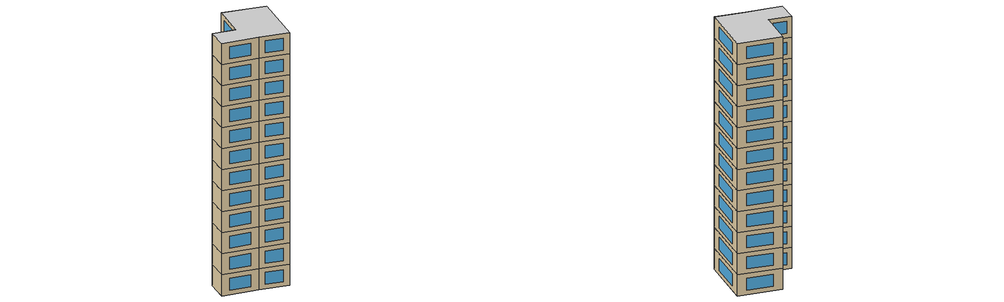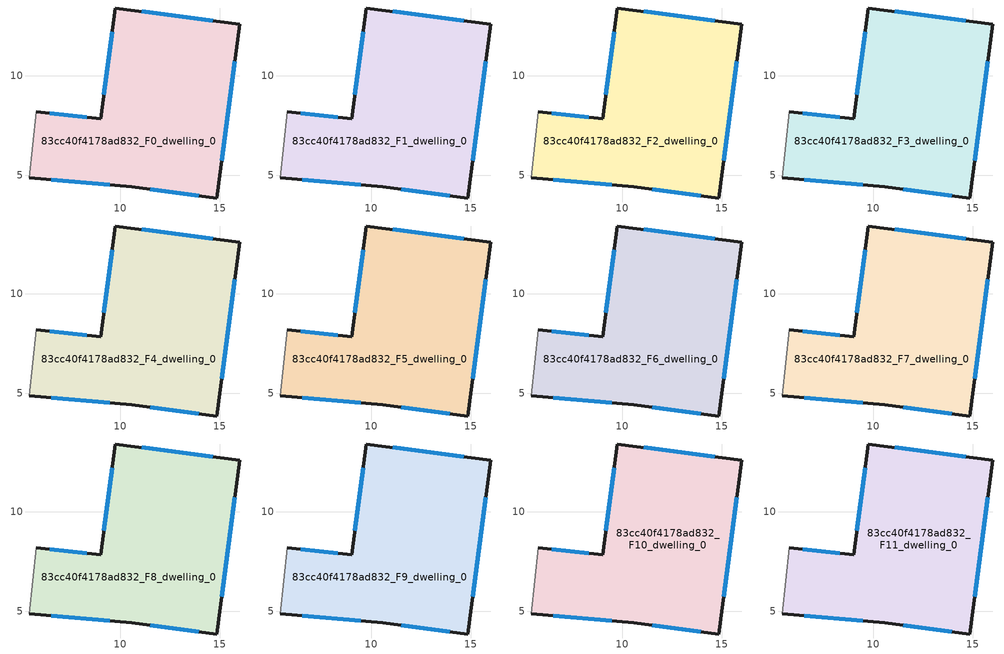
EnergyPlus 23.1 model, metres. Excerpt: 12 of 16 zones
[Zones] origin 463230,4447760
83cc40f4178ad832_F0_dwelling_0
 floor ground (EU_floor_Construction): 15.99,12.58 14.84,3.86 10.58,4.42 5.43,4.87 5.77,8.2 9.01,7.85 9.75,13.4 z0
 wall outside (EU_wall_Construction): 5.43,4.87 10.58,4.42 14.84,3.86 15.99,12.58 9.75,13.4 9.01,7.85 5.77,8.2 z0:3
 wall adiabatic (EU_wall_Construction): 5.77,8.2 5.43,4.87 z0:3
 window (EU_Window_Construction): 8.32,7.92 6.47,8.12 / 9.59,12.21 9.17,9.04 / 14.65,12.76 11.08,13.23 / 15.09,5.72 15.75,10.72 / 11.49,4.3 13.93,3.98 / 6.53,4.77 9.48,4.52 z0.64:2.36
83cc40f4178ad832_F1_dwelling_0
 floor to 83cc40f4178ad832_F0_dwelling_0 (EU_floor_Construction): 15.99,12.58 14.84,3.86 10.58,4.42 5.43,4.87 5.77,8.2 9.01,7.85 9.75,13.4 z3
 wall outside (EU_wall_Construction): 5.43,4.87 10.58,4.42 14.84,3.86 15.99,12.58 9.75,13.4 9.01,7.85 5.77,8.2 z3:6
 wall adiabatic (EU_wall_Construction): 5.77,8.2 5.43,4.87 z3:6
 window (EU_Window_Construction): 8.32,7.92 6.47,8.12 / 9.59,12.21 9.17,9.04 / 14.65,12.76 11.08,13.23 / 15.09,5.72 15.75,10.72 / 11.49,4.3 13.93,3.98 / 6.53,4.77 9.48,4.52 z3.64:5.36
83cc40f4178ad832_F2_dwelling_0
 floor to 83cc40f4178ad832_F1_dwelling_0 (EU_floor_Construction): 15.99,12.58 14.84,3.86 10.58,4.42 5.43,4.87 5.77,8.2 9.01,7.85 9.75,13.4 z6
 wall outside (EU_wall_Construction): 5.43,4.87 10.58,4.42 14.84,3.86 15.99,12.58 9.75,13.4 9.01,7.85 5.77,8.2 z6:9
 wall adiabatic (EU_wall_Construction): 5.77,8.2 5.43,4.87 z6:9
 window (EU_Window_Construction): 8.32,7.92 6.47,8.12 / 9.59,12.21 9.17,9.04 / 14.65,12.76 11.08,13.23 / 15.09,5.72 15.75,10.72 / 11.49,4.3 13.93,3.98 / 6.53,4.77 9.48,4.52 z6.64:8.36
83cc40f4178ad832_F3_dwelling_0
 floor to 83cc40f4178ad832_F2_dwelling_0 (EU_floor_Construction): 15.99,12.58 14.84,3.86 10.58,4.42 5.43,4.87 5.77,8.2 9.01,7.85 9.75,13.4 z9
 wall outside (EU_wall_Construction): 5.43,4.87 10.58,4.42 14.84,3.86 15.99,12.58 9.75,13.4 9.01,7.85 5.77,8.2 z9:12
 wall adiabatic (EU_wall_Construction): 5.77,8.2 5.43,4.87 z9:12
 window (EU_Window_Construction): 8.32,7.92 6.47,8.12 / 9.59,12.21 9.17,9.04 / 14.65,12.76 11.08,13.23 / 15.09,5.72 15.75,10.72 / 11.49,4.3 13.93,3.98 / 6.53,4.77 9.48,4.52 z9.64:11.36
83cc40f4178ad832_F4_dwelling_0
 floor to 83cc40f4178ad832_F3_dwelling_0 (EU_floor_Construction): 15.99,12.58 14.84,3.86 10.58,4.42 5.43,4.87 5.77,8.2 9.01,7.85 9.75,13.4 z12
 wall outside (EU_wall_Construction): 5.43,4.87 10.58,4.42 14.84,3.86 15.99,12.58 9.75,13.4 9.01,7.85 5.77,8.2 z12:15
 wall adiabatic (EU_wall_Construction): 5.77,8.2 5.43,4.87 z12:15
 window (EU_Window_Construction): 8.32,7.92 6.47,8.12 / 9.59,12.21 9.17,9.04 / 14.65,12.76 11.08,13.23 / 15.09,5.72 15.75,10.72 / 11.49,4.3 13.93,3.98 / 6.53,4.77 9.48,4.52 z12.64:14.36
83cc40f4178ad832_F5_dwelling_0
 floor to 83cc40f4178ad832_F4_dwelling_0 (EU_floor_Construction): 15.99,12.58 14.84,3.86 10.58,4.42 5.43,4.87 5.77,8.2 9.01,7.85 9.75,13.4 z15
 wall outside (EU_wall_Construction): 5.43,4.87 10.58,4.42 14.84,3.86 15.99,12.58 9.75,13.4 9.01,7.85 5.77,8.2 z15:18
 wall adiabatic (EU_wall_Construction): 5.77,8.2 5.43,4.87 z15:18
 window (EU_Window_Construction): 8.32,7.92 6.47,8.12 / 9.59,12.21 9.17,9.04 / 14.65,12.76 11.08,13.23 / 15.09,5.72 15.75,10.72 / 11.49,4.3 13.93,3.98 / 6.53,4.77 9.48,4.52 z15.64:17.36
83cc40f4178ad832_F6_dwelling_0
 floor to 83cc40f4178ad832_F5_dwelling_0 (EU_floor_Construction): 15.99,12.58 14.84,3.86 10.58,4.42 5.43,4.87 5.77,8.2 9.01,7.85 9.75,13.4 z18
 wall outside (EU_wall_Construction): 5.43,4.87 10.58,4.42 14.84,3.86 15.99,12.58 9.75,13.4 9.01,7.85 5.77,8.2 z18:21
 wall adiabatic (EU_wall_Construction): 5.77,8.2 5.43,4.87 z18:21
 window (EU_Window_Construction): 8.32,7.92 6.47,8.12 / 9.59,12.21 9.17,9.04 / 14.65,12.76 11.08,13.23 / 15.09,5.72 15.75,10.72 / 11.49,4.3 13.93,3.98 / 6.53,4.77 9.48,4.52 z18.64:20.36
83cc40f4178ad832_F7_dwelling_0
 floor to 83cc40f4178ad832_F6_dwelling_0 (EU_floor_Construction): 15.99,12.58 14.84,3.86 10.58,4.42 5.43,4.87 5.77,8.2 9.01,7.85 9.75,13.4 z21
 wall outside (EU_wall_Construction): 5.43,4.87 10.58,4.42 14.84,3.86 15.99,12.58 9.75,13.4 9.01,7.85 5.77,8.2 z21:24
 wall adiabatic (EU_wall_Construction): 5.77,8.2 5.43,4.87 z21:24
 window (EU_Window_Construction): 8.32,7.92 6.47,8.12 / 9.59,12.21 9.17,9.04 / 14.65,12.76 11.08,13.23 / 15.09,5.72 15.75,10.72 / 11.49,4.3 13.93,3.98 / 6.53,4.77 9.48,4.52 z21.64:23.36
83cc40f4178ad832_F8_dwelling_0
 floor to 83cc40f4178ad832_F7_dwelling_0 (EU_floor_Construction): 15.99,12.58 14.84,3.86 10.58,4.42 5.43,4.87 5.77,8.2 9.01,7.85 9.75,13.4 z24
 wall outside (EU_wall_Construction): 5.43,4.87 10.58,4.42 14.84,3.86 15.99,12.58 9.75,13.4 9.01,7.85 5.77,8.2 z24:27
 wall adiabatic (EU_wall_Construction): 5.77,8.2 5.43,4.87 z24:27
 window (EU_Window_Construction): 8.32,7.92 6.47,8.12 / 9.59,12.21 9.17,9.04 / 14.65,12.76 11.08,13.23 / 15.09,5.72 15.75,10.72 / 11.49,4.3 13.93,3.98 / 6.53,4.77 9.48,4.52 z24.64:26.36
83cc40f4178ad832_F9_dwelling_0
 floor to 83cc40f4178ad832_F8_dwelling_0 (EU_floor_Construction): 15.99,12.58 14.84,3.86 10.58,4.42 5.43,4.87 5.77,8.2 9.01,7.85 9.75,13.4 z27
 wall outside (EU_wall_Construction): 5.43,4.87 10.58,4.42 14.84,3.86 15.99,12.58 9.75,13.4 9.01,7.85 5.77,8.2 z27:30
 wall adiabatic (EU_wall_Construction): 5.77,8.2 5.43,4.87 z27:30
 window (EU_Window_Construction): 8.32,7.92 6.47,8.12 / 9.59,12.21 9.17,9.04 / 14.65,12.76 11.08,13.23 / 15.09,5.72 15.75,10.72 / 11.49,4.3 13.93,3.98 / 6.53,4.77 9.48,4.52 z27.64:29.36
83cc40f4178ad832_F10_dwelling_0
 floor to 83cc40f4178ad832_F9_dwelling_0 (EU_floor_Construction): 15.99,12.58 14.84,3.86 10.58,4.42 5.43,4.87 5.77,8.2 9.01,7.85 9.75,13.4 z30
 wall outside (EU_wall_Construction): 5.43,4.87 10.58,4.42 14.84,3.86 15.99,12.58 9.75,13.4 9.01,7.85 5.77,8.2 z30:33
 wall adiabatic (EU_wall_Construction): 5.77,8.2 5.43,4.87 z30:33
 window (EU_Window_Construction): 8.32,7.92 6.47,8.12 / 9.59,12.21 9.17,9.04 / 14.65,12.76 11.08,13.23 / 15.09,5.72 15.75,10.72 / 11.49,4.3 13.93,3.98 / 6.53,4.77 9.48,4.52 z30.64:32.36
83cc40f4178ad832_F11_dwelling_0
 floor to 83cc40f4178ad832_F10_dwelling_0 (EU_floor_Construction): 15.99,12.58 14.84,3.86 10.58,4.42 5.43,4.87 5.77,8.2 9.01,7.85 9.75,13.4 z33
 wall outside (EU_wall_Construction): 5.43,4.87 10.58,4.42 14.84,3.86 15.99,12.58 9.75,13.4 9.01,7.85 5.77,8.2 z33:36
 wall adiabatic (EU_wall_Construction): 5.77,8.2 5.43,4.87 z33:36
 window (EU_Window_Construction): 8.32,7.92 6.47,8.12 / 9.59,12.21 9.17,9.04 / 14.65,12.76 11.08,13.23 / 15.09,5.72 15.75,10.72 / 11.49,4.3 13.93,3.98 / 6.53,4.77 9.48,4.52 z33.64:35.36
 ceiling to 83cc40f4178ad832_F12_dwelling_0 (EU_floor_Construction): 14.84,3.86 15.99,12.58 9.75,13.4 9.01,7.85 5.77,8.2 5.43,4.87 10.58,4.42 z36
[Building]
EU S2 Campaign: North Axis=0; Terrain=City; Solar Distribution=FullExterior
[Site:Location]
Yerevan-Zvartnots.Intl.AP: Latitude=40.15; Longitude=44.383; Time Zone=4; Elevation=854
[SizingPeriod:WeatherFileDays]
AnnualSizingPeriod: Begin Month=1; Begin Day of Month=1; End Month=12; End Day of Month=31; Day of Week for Start Day=Monday; Use Weather File Daylight Saving Period=No; Use Weather File Rain and Snow Indicators=No
[MATERIAL]
EU_InternalMass_Material: Roughness=MediumRough; Thickness=0.1; Conductivity=1; Density=1800; Specific Heat=900; Thermal Absorptance=0.9; Solar Absorptance=0.7; Visible Absorptance=0.7
[MATERIAL:NOMASS] Roughness=MediumRough; Thermal Absorptance=0.9; Solar Absorptance=0.7; Visible Absorptance=0.7
Name | Thermal Resistance
EU_wall_NoMass | 1.05043
EU_floor_NoMass | 0.478065
[WINDOWMATERIAL:SIMPLEGLAZINGSYSTEM]
EU_Window_SimpleGlazing: UFactor=2.5566; Solar Heat Gain Coefficient=0.75; Visible Transmittance=0.75
[CONSTRUCTION]
EU_wall_Construction: EU_wall_NoMass
EU_floor_Construction: EU_floor_NoMass
EU_Window_Construction: EU_Window_SimpleGlazing
EU_InternalMass_Construction: EU_InternalMass_Material
[ZONE] Type=1; Multiplier=1; Ceiling Height=autocalculate; Floor Area=autocalculate; Part of Total Floor Area=Yes
Name | Volume
83cc40f4178ad832_F0_dwelling_0 | 198.531
83cc40f4178ad832_F1_dwelling_0; 83cc40f4178ad832_F2_dwelling_0; 83cc40f4178ad832_F3_dwelling_0; 83cc40f4178ad832_F4_dwelling_0; 83cc40f4178ad832_F5_dwelling_0; 83cc40f4178ad832_F6_dwelling_0; 83cc40f4178ad832_F7_dwelling_0; 83cc40f4178ad832_F8_dwelling_0; 83cc40f4178ad832_F9_dwelling_0; 83cc40f4178ad832_F10_dwelling_0; 83cc40f4178ad832_F11_dwelling_0 | 198.532
[INTERNALMASS] Construction=EU_InternalMass_Construction; Surface Area=66.1771
Name | Zone or ZoneList
83cc40f4178ad832_F0_dwelling_0_EU_InternalMass | 83cc40f4178ad832_F0_dwelling_0
83cc40f4178ad832_F1_dwelling_0_EU_InternalMass | 83cc40f4178ad832_F1_dwelling_0
83cc40f4178ad832_F2_dwelling_0_EU_InternalMass | 83cc40f4178ad832_F2_dwelling_0
83cc40f4178ad832_F3_dwelling_0_EU_InternalMass | 83cc40f4178ad832_F3_dwelling_0
83cc40f4178ad832_F4_dwelling_0_EU_InternalMass | 83cc40f4178ad832_F4_dwelling_0
83cc40f4178ad832_F5_dwelling_0_EU_InternalMass | 83cc40f4178ad832_F5_dwelling_0
83cc40f4178ad832_F6_dwelling_0_EU_InternalMass | 83cc40f4178ad832_F6_dwelling_0
83cc40f4178ad832_F7_dwelling_0_EU_InternalMass | 83cc40f4178ad832_F7_dwelling_0
83cc40f4178ad832_F8_dwelling_0_EU_InternalMass | 83cc40f4178ad832_F8_dwelling_0
83cc40f4178ad832_F9_dwelling_0_EU_InternalMass | 83cc40f4178ad832_F9_dwelling_0
83cc40f4178ad832_F10_dwelling_0_EU_InternalMass | 83cc40f4178ad832_F10_dwelling_0
83cc40f4178ad832_F11_dwelling_0_EU_InternalMass | 83cc40f4178ad832_F11_dwelling_0
[OTHEREQUIPMENT] Fuel Type=Electricity; Design Level Calculation Method=Watts/Area; Power per Zone Floor Area=1; Fraction Latent=0; Fraction Radiant=0; Fraction Lost=0; Carbon Dioxide Generation Rate=0; EndUse Subcategory=EU_Step8_InternalGains
Name | Zone or ZoneList or Space or SpaceList | Schedule
EU_Step8_InternalGain_83cc40f4178ad832_F0_dwelling_0_f000 | 83cc40f4178ad832_F0_dwelling_0 | EU_Step8_GainSchedule_83cc40f4178ad832_F0_dwelling_0_f000
EU_Step8_InternalGain_83cc40f4178ad832_F1_dwelling_0_f000 | 83cc40f4178ad832_F1_dwelling_0 | EU_Step8_GainSchedule_83cc40f4178ad832_F1_dwelling_0_f000
EU_Step8_InternalGain_83cc40f4178ad832_F2_dwelling_0_f000 | 83cc40f4178ad832_F2_dwelling_0 | EU_Step8_GainSchedule_83cc40f4178ad832_F2_dwelling_0_f000
EU_Step8_InternalGain_83cc40f4178ad832_F3_dwelling_0_f000 | 83cc40f4178ad832_F3_dwelling_0 | EU_Step8_GainSchedule_83cc40f4178ad832_F3_dwelling_0_f000
EU_Step8_InternalGain_83cc40f4178ad832_F4_dwelling_0_f000 | 83cc40f4178ad832_F4_dwelling_0 | EU_Step8_GainSchedule_83cc40f4178ad832_F4_dwelling_0_f000
EU_Step8_InternalGain_83cc40f4178ad832_F5_dwelling_0_f000 | 83cc40f4178ad832_F5_dwelling_0 | EU_Step8_GainSchedule_83cc40f4178ad832_F5_dwelling_0_f000
EU_Step8_InternalGain_83cc40f4178ad832_F6_dwelling_0_f000 | 83cc40f4178ad832_F6_dwelling_0 | EU_Step8_GainSchedule_83cc40f4178ad832_F6_dwelling_0_f000
EU_Step8_InternalGain_83cc40f4178ad832_F7_dwelling_0_f000 | 83cc40f4178ad832_F7_dwelling_0 | EU_Step8_GainSchedule_83cc40f4178ad832_F7_dwelling_0_f000
EU_Step8_InternalGain_83cc40f4178ad832_F8_dwelling_0_f000 | 83cc40f4178ad832_F8_dwelling_0 | EU_Step8_GainSchedule_83cc40f4178ad832_F8_dwelling_0_f000
EU_Step8_InternalGain_83cc40f4178ad832_F9_dwelling_0_f000 | 83cc40f4178ad832_F9_dwelling_0 | EU_Step8_GainSchedule_83cc40f4178ad832_F9_dwelling_0_f000
EU_Step8_InternalGain_83cc40f4178ad832_F10_dwelling_0_f000 | 83cc40f4178ad832_F10_dwelling_0 | EU_Step8_GainSchedule_83cc40f4178ad832_F10_dwelling_0_f000
EU_Step8_InternalGain_83cc40f4178ad832_F11_dwelling_0_f000 | 83cc40f4178ad832_F11_dwelling_0 | EU_Step8_GainSchedule_83cc40f4178ad832_F11_dwelling_0_f000
[ZONEVENTILATION:DESIGNFLOWRATE] Schedule=EU_AlwaysOn; Design Flow Rate Calculation Method=AirChanges/Hour; Air Changes per Hour=0.557805; Ventilation Type=Natural; Fan Pressure Rise=0; Fan Total Efficiency=1; Constant Term Coefficient=1; Temperature Term Coefficient=0; Velocity Term Coefficient=0; Velocity Squared Term Coefficient=0; Minimum Indoor Temperature=-100; Maximum Indoor Temperature=100; Delta Temperature=-100; Minimum Outdoor Temperature=-100; Maximum Outdoor Temperature=100; Maximum Wind Speed=40
Name | Zone or ZoneList or Space or SpaceList
EU_ConstantAir_83cc40f4178ad832_F0_dwelling_0 | 83cc40f4178ad832_F0_dwelling_0
EU_ConstantAir_83cc40f4178ad832_F1_dwelling_0 | 83cc40f4178ad832_F1_dwelling_0
EU_ConstantAir_83cc40f4178ad832_F2_dwelling_0 | 83cc40f4178ad832_F2_dwelling_0
EU_ConstantAir_83cc40f4178ad832_F3_dwelling_0 | 83cc40f4178ad832_F3_dwelling_0
EU_ConstantAir_83cc40f4178ad832_F4_dwelling_0 | 83cc40f4178ad832_F4_dwelling_0
EU_ConstantAir_83cc40f4178ad832_F5_dwelling_0 | 83cc40f4178ad832_F5_dwelling_0
EU_ConstantAir_83cc40f4178ad832_F6_dwelling_0 | 83cc40f4178ad832_F6_dwelling_0
EU_ConstantAir_83cc40f4178ad832_F7_dwelling_0 | 83cc40f4178ad832_F7_dwelling_0
EU_ConstantAir_83cc40f4178ad832_F8_dwelling_0 | 83cc40f4178ad832_F8_dwelling_0
EU_ConstantAir_83cc40f4178ad832_F9_dwelling_0 | 83cc40f4178ad832_F9_dwelling_0
EU_ConstantAir_83cc40f4178ad832_F10_dwelling_0 | 83cc40f4178ad832_F10_dwelling_0
EU_ConstantAir_83cc40f4178ad832_F11_dwelling_0 | 83cc40f4178ad832_F11_dwelling_0
[HVACTEMPLATE:THERMOSTAT] Constant Heating Setpoint=20; Constant Cooling Setpoint=50
EU_HeatOnly_83cc40f4178ad832_F0_dwelling_0; EU_HeatOnly_83cc40f4178ad832_F1_dwelling_0; EU_HeatOnly_83cc40f4178ad832_F2_dwelling_0; EU_HeatOnly_83cc40f4178ad832_F3_dwelling_0; EU_HeatOnly_83cc40f4178ad832_F4_dwelling_0; EU_HeatOnly_83cc40f4178ad832_F5_dwelling_0; EU_HeatOnly_83cc40f4178ad832_F6_dwelling_0; EU_HeatOnly_83cc40f4178ad832_F7_dwelling_0; EU_HeatOnly_83cc40f4178ad832_F8_dwelling_0; EU_HeatOnly_83cc40f4178ad832_F9_dwelling_0; EU_HeatOnly_83cc40f4178ad832_F10_dwelling_0; EU_HeatOnly_83cc40f4178ad832_F11_dwelling_0; EU_HeatOnly_83cc40f4178ad832_F12_dwelling_0; EU_HeatOnly_83cc40f4178ad832_F13_dwelling_0; EU_HeatOnly_83cc40f4178ad832_F14_dwelling_0; EU_HeatOnly_83cc40f4178ad832_F15_dwelling_0
[HVACTEMPLATE:ZONE:IDEALLOADSAIRSYSTEM] System Availability Schedule=EU_AlwaysOn; Maximum Heating Supply Air Temperature=50; Minimum Cooling Supply Air Temperature=13; Maximum Heating Supply Air Humidity Ratio=0.0156; Minimum Cooling Supply Air Humidity Ratio=0.0077; Heating Limit=NoLimit; Cooling Limit=NoLimit; Heating Availability Schedule=EU_AlwaysOn; Cooling Availability Schedule=EU_CoolingOff; Dehumidification Control Type=ConstantSensibleHeatRatio; Cooling Sensible Heat Ratio=0.7; Dehumidification Setpoint=60; Humidification Control Type=None; Humidification Setpoint=30; Outdoor Air Method=None; Outdoor Air Flow Rate per Person=0.00944; Outdoor Air Flow Rate per Zone Floor Area=0; Outdoor Air Flow Rate per Zone=0; Demand Controlled Ventilation Type=None; Outdoor Air Economizer Type=NoEconomizer; Heat Recovery Type=None; Sensible Heat Recovery Effectiveness=0.7; Latent Heat Recovery Effectiveness=0.65
Name | Template Thermostat
83cc40f4178ad832_F0_dwelling_0 | EU_HeatOnly_83cc40f4178ad832_F0_dwelling_0
83cc40f4178ad832_F1_dwelling_0 | EU_HeatOnly_83cc40f4178ad832_F1_dwelling_0
83cc40f4178ad832_F2_dwelling_0 | EU_HeatOnly_83cc40f4178ad832_F2_dwelling_0
83cc40f4178ad832_F3_dwelling_0 | EU_HeatOnly_83cc40f4178ad832_F3_dwelling_0
83cc40f4178ad832_F4_dwelling_0 | EU_HeatOnly_83cc40f4178ad832_F4_dwelling_0
83cc40f4178ad832_F5_dwelling_0 | EU_HeatOnly_83cc40f4178ad832_F5_dwelling_0
83cc40f4178ad832_F6_dwelling_0 | EU_HeatOnly_83cc40f4178ad832_F6_dwelling_0
83cc40f4178ad832_F7_dwelling_0 | EU_HeatOnly_83cc40f4178ad832_F7_dwelling_0
83cc40f4178ad832_F8_dwelling_0 | EU_HeatOnly_83cc40f4178ad832_F8_dwelling_0
83cc40f4178ad832_F9_dwelling_0 | EU_HeatOnly_83cc40f4178ad832_F9_dwelling_0
83cc40f4178ad832_F10_dwelling_0 | EU_HeatOnly_83cc40f4178ad832_F10_dwelling_0
83cc40f4178ad832_F11_dwelling_0 | EU_HeatOnly_83cc40f4178ad832_F11_dwelling_0
[SIZING:ZONE] Zone Cooling Design Supply Air Temperature Input Method=SupplyAirTemperature; Zone Cooling Design Supply Air Temperature=13; Zone Heating Design Supply Air Temperature Input Method=SupplyAirTemperature; Zone Heating Design Supply Air Temperature=50; Zone Cooling Design Supply Air Humidity Ratio=0.008; Zone Heating Design Supply Air Humidity Ratio=0.008; Cooling Design Air Flow Method=DesignDay; Cooling Design Air Flow Rate=0; Cooling Minimum Air Flow per Zone Floor Area=0.000762; Cooling Minimum Air Flow=0; Cooling Minimum Air Flow Fraction=0.2; Heating Design Air Flow Method=DesignDay; Heating Design Air Flow Rate=0; Heating Maximum Air Flow per Zone Floor Area=0.002032; Heating Maximum Air Flow=0.141576; Heating Maximum Air Flow Fraction=0.3; Account for Dedicated Outdoor Air System=No; Dedicated Outdoor Air System Control Strategy=NeutralSupplyAir; Dedicated Outdoor Air Low Setpoint Temperature for Design=autosize; Dedicated Outdoor Air High Setpoint Temperature for Design=autosize; Zone Load Sizing Method=Sensible Load Only No Latent Load; Zone Latent Cooling Design Supply Air Humidity Ratio Input Method=HumidityRatioDifference; Zone Cooling Design Supply Air Humidity Ratio Difference=0.005; Zone Latent Heating Design Supply Air Humidity Ratio Input Method=HumidityRatioDifference; Zone Humidification Design Supply Air Humidity Ratio Difference=0.005
83cc40f4178ad832_F0_dwelling_0; 83cc40f4178ad832_F1_dwelling_0; 83cc40f4178ad832_F2_dwelling_0; 83cc40f4178ad832_F3_dwelling_0; 83cc40f4178ad832_F4_dwelling_0; 83cc40f4178ad832_F5_dwelling_0; 83cc40f4178ad832_F6_dwelling_0; 83cc40f4178ad832_F7_dwelling_0; 83cc40f4178ad832_F8_dwelling_0; 83cc40f4178ad832_F9_dwelling_0; 83cc40f4178ad832_F10_dwelling_0; 83cc40f4178ad832_F11_dwelling_0
[SCHEDULE:CONSTANT]
Name | Hourly Value
EU_AlwaysOn | 1
EU_CoolingOff | 0
[SCHEDULE:FILE] Column Number=1; Rows to Skip at Top=0; Number of Hours of Data=8760; Column Separator=Comma; Interpolate to Timestep=No; Minutes per Item=60; Adjust Schedule for Daylight Savings=Yes
Name | File
EU_Step8_GainSchedule_83cc40f4178ad832_F0_dwelling_0_f000 | ../../schedules/83cc40f4178ad832/83cc40f4178ad832_F0_dwelling_0_f000_gain.csv
EU_Step8_GainSchedule_83cc40f4178ad832_F1_dwelling_0_f000 | ../../schedules/83cc40f4178ad832/83cc40f4178ad832_F1_dwelling_0_f000_gain.csv
EU_Step8_GainSchedule_83cc40f4178ad832_F2_dwelling_0_f000 | ../../schedules/83cc40f4178ad832/83cc40f4178ad832_F2_dwelling_0_f000_gain.csv
EU_Step8_GainSchedule_83cc40f4178ad832_F3_dwelling_0_f000 | ../../schedules/83cc40f4178ad832/83cc40f4178ad832_F3_dwelling_0_f000_gain.csv
EU_Step8_GainSchedule_83cc40f4178ad832_F4_dwelling_0_f000 | ../../schedules/83cc40f4178ad832/83cc40f4178ad832_F4_dwelling_0_f000_gain.csv
EU_Step8_GainSchedule_83cc40f4178ad832_F5_dwelling_0_f000 | ../../schedules/83cc40f4178ad832/83cc40f4178ad832_F5_dwelling_0_f000_gain.csv
EU_Step8_GainSchedule_83cc40f4178ad832_F6_dwelling_0_f000 | ../../schedules/83cc40f4178ad832/83cc40f4178ad832_F6_dwelling_0_f000_gain.csv
EU_Step8_GainSchedule_83cc40f4178ad832_F7_dwelling_0_f000 | ../../schedules/83cc40f4178ad832/83cc40f4178ad832_F7_dwelling_0_f000_gain.csv
EU_Step8_GainSchedule_83cc40f4178ad832_F8_dwelling_0_f000 | ../../schedules/83cc40f4178ad832/83cc40f4178ad832_F8_dwelling_0_f000_gain.csv
EU_Step8_GainSchedule_83cc40f4178ad832_F9_dwelling_0_f000 | ../../schedules/83cc40f4178ad832/83cc40f4178ad832_F9_dwelling_0_f000_gain.csv
EU_Step8_GainSchedule_83cc40f4178ad832_F10_dwelling_0_f000 | ../../schedules/83cc40f4178ad832/83cc40f4178ad832_F10_dwelling_0_f000_gain.csv
EU_Step8_GainSchedule_83cc40f4178ad832_F11_dwelling_0_f000 | ../../schedules/83cc40f4178ad832/83cc40f4178ad832_F11_dwelling_0_f000_gain.csv
